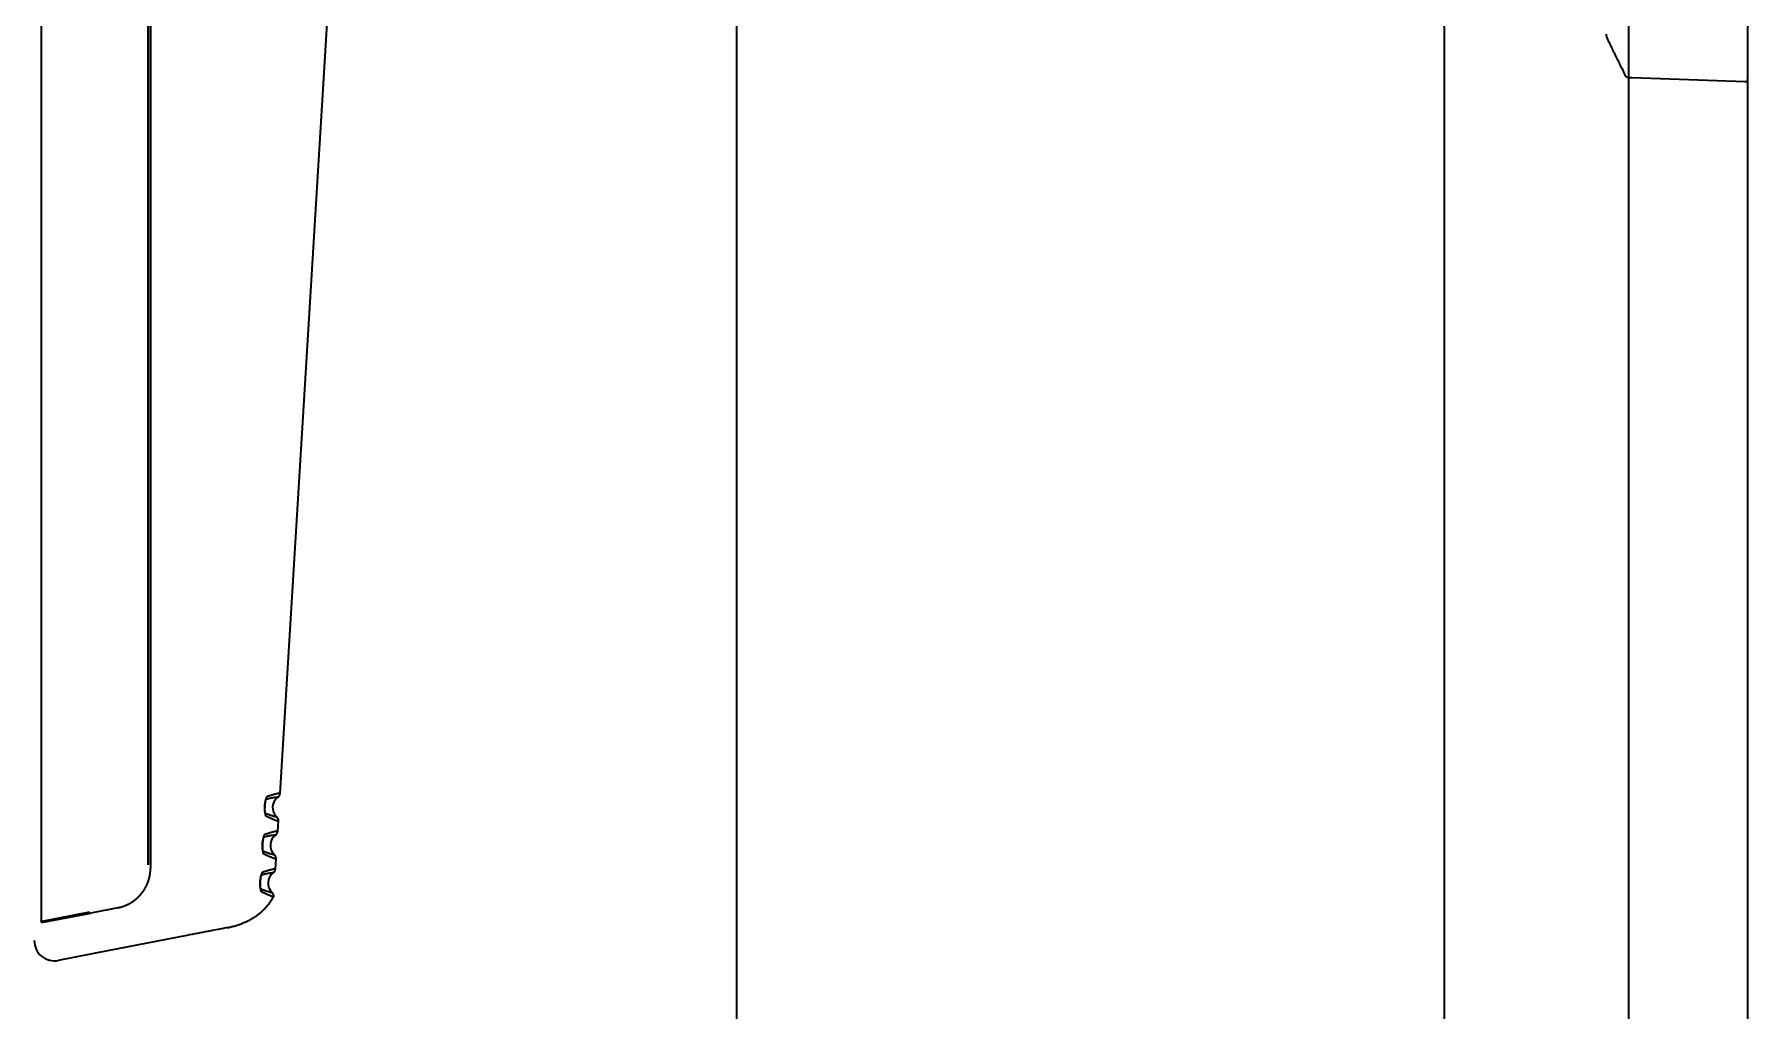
# Model space of a CAD drawing. Header units: inches. Extents: x 786 to 5593, y 691 to 5453.
# Drawn here: x 2058.7 to 2228.2, y 3226.7 to 3323.3 of the extents above; entities that cross this region are included whole.
import ezdxf

# ---------------------------------------------------------------- set-up
doc = ezdxf.new("R2010")
doc.units = ezdxf.units.IN
doc.layers.add('1', color=7, linetype='Continuous', true_color=0xffffff)

msp = doc.modelspace()

# ---------------------------------------------------------------- linework, layer by layer
at = {"layer": '1', "color": 7, "linetype": 'Continuous', "lineweight": 35}
for p, q in [((2128.22, 2811.65), (2128.22, 3926.16)), ((2198.22, 2811.65), (2198.22, 3926.16)), ((2228.22, 2767.25), (2228.22, 3912.86)), ((2216.42, 3881.66), (2216.42, 3221.73)), ((2059.42, 3235.52), (2059.42, 3411.22)), ((2069.97, 3405.51), (2069.97, 3241.09)), ((2069.99, 3405.51), (2069.99, 3241.09)), ((2070.22, 3405.25), (2070.22, 3240.78)), ((2083.04, 3248.17), (2088.64, 3339.83)), ((2227.96, 3318.58), (2216.8, 3318.97)), ((2082.81, 3244.43), (2082.87, 3245.45)), ((2082.58, 3240.68), (2082.64, 3241.71)), ((2064.2, 3236.42), (2059.31, 3235.45)), ((2059.45, 3235.39), (2064.31, 3236.33)), ((2066.98, 3236.85), (2064.31, 3236.33)), ((2073.82, 3234.11), (2065.96, 3232.58)), ((2065.96, 3232.58), (2061.1, 3231.64))]:
    msp.add_line(p, q, dxfattribs=at)
for centre, radius, start, end in [((2216.54, 3319.47), 0.5, 206.1336, 268), ((2227.97, 3318.83), 0.25, 268, 0), ((2083.55, 3246.77), 1.25, 125.4793, 227.4932), ((2083.32, 3243.03), 1.25, 125.4793, 227.4932), ((2083.09, 3239.29), 1.25, 125.4793, 227.4932), ((2060.72, 3233.6), 2, 180, 281)]:
    msp.add_arc(centre, radius, start, end, dxfattribs=at)
for points, degree in [([(2214.22, 3323.28), (2214.21, 3323.04), (2214.34, 3322.84)], 2), ([(2214.31, 3322.87), (2215.2, 3321.05), (2216.1, 3319.23)], 2), ([(2077.85, 3234.89), (2081.07, 3235.57), (2082.41, 3237.96)], 2), ([(2077.85, 3234.89), (2077.74, 3234.87), (2077.44, 3234.81), (2076.75, 3234.68), (2075.89, 3234.51), (2074.88, 3234.32), (2074.18, 3234.18), (2073.82, 3234.11)], 3)]:
    msp.add_open_spline(points, degree=degree, dxfattribs=at)
for points, knots in [([(2216.8, 3318.97), (2216.75, 3318.97), (2216.71, 3318.97), (2216.57, 3318.97), (2216.52, 3318.97), (2216.52, 3318.97)], [0, 0, 0, 0, 0.241525, 0.241525, 1, 1, 1, 1]), ([(2081.75, 3247.84), (2081.75, 3247.84), (2081.74, 3247.84), (2081.74, 3247.84), (2081.74, 3247.84), (2081.73, 3247.84), (2081.73, 3247.83), (2081.73, 3247.83), (2081.73, 3247.83), (2081.72, 3247.82), (2081.72, 3247.82), (2081.72, 3247.82), (2081.71, 3247.81), (2081.71, 3247.81), (2081.71, 3247.81), (2081.7, 3247.8), (2081.7, 3247.8), (2081.7, 3247.79), (2081.7, 3247.79), (2081.69, 3247.78), (2081.68, 3247.76), (2081.67, 3247.74), (2081.66, 3247.71), (2081.65, 3247.69), (2081.64, 3247.66), (2081.63, 3247.62), (2081.62, 3247.58), (2081.6, 3247.52), (2081.58, 3247.41), (2081.56, 3247.28), (2081.54, 3247.17), (2081.54, 3247.1), (2081.53, 3247.04), (2081.53, 3246.98), (2081.52, 3246.94), (2081.52, 3246.88), (2081.51, 3246.8), (2081.51, 3246.68), (2081.51, 3246.57), (2081.51, 3246.46), (2081.52, 3246.38), (2081.52, 3246.31), (2081.53, 3246.25), (2081.54, 3246.2), (2081.55, 3246.15), (2081.55, 3246.11), (2081.56, 3246.07), (2081.57, 3246.05), (2081.58, 3246.02), (2081.58, 3246.01), (2081.59, 3246), (2081.6, 3245.99), (2081.6, 3245.98), (2081.61, 3245.97), (2081.61, 3245.96), (2081.62, 3245.96), (2081.63, 3245.95), (2081.63, 3245.95), (2081.63, 3245.95)], [0, 0, 0, 0, 0.005436, 0.010843, 0.016224, 0.021579, 0.026909, 0.032217, 0.037502, 0.042767, 0.048013, 0.053239, 0.058449, 0.063642, 0.06882, 0.073984, 0.079134, 0.084272, 0.089399, 0.094515, 0.112726, 0.130866, 0.148959, 0.167029, 0.178431, 0.204469, 0.227274, 0.242355, 0.301657, 0.370744, 0.401155, 0.42821, 0.451917, 0.472287, 0.489333, 0.503063, 0.533121, 0.576902, 0.634503, 0.669215, 0.701872, 0.732439, 0.760898, 0.785344, 0.809729, 0.834074, 0.858412, 0.882789, 0.895773, 0.908459, 0.920854, 0.932966, 0.944802, 0.956368, 0.967667, 0.978705, 0.989482, 1, 1, 1, 1]), ([(2082.83, 3247.79), (2082.83, 3247.79), (2082.83, 3247.79), (2082.83, 3247.79), (2082.83, 3247.79), (2082.83, 3247.79), (2082.83, 3247.79), (2082.82, 3247.79), (2082.82, 3247.79), (2082.82, 3247.79), (2082.82, 3247.79), (2082.82, 3247.79), (2082.82, 3247.79), (2082.81, 3247.79), (2082.81, 3247.79), (2082.81, 3247.79), (2082.8, 3247.79), (2082.8, 3247.79), (2082.8, 3247.79), (2082.79, 3247.79), (2082.79, 3247.79), (2082.78, 3247.79), (2082.78, 3247.79), (2082.77, 3247.79), (2082.77, 3247.79), (2082.76, 3247.79), (2082.76, 3247.79), (2082.75, 3247.79), (2082.74, 3247.78), (2082.74, 3247.78), (2082.73, 3247.78), (2082.72, 3247.78), (2082.72, 3247.78), (2082.71, 3247.78), (2082.7, 3247.78), (2082.69, 3247.78), (2082.68, 3247.78), (2082.68, 3247.78), (2082.67, 3247.78), (2082.66, 3247.77), (2082.65, 3247.77), (2082.64, 3247.77), (2082.62, 3247.77), (2082.6, 3247.77), (2082.57, 3247.76), (2082.55, 3247.76), (2082.53, 3247.76), (2082.5, 3247.75), (2082.47, 3247.75), (2082.44, 3247.74), (2082.42, 3247.74), (2082.39, 3247.74), (2082.35, 3247.73), (2082.32, 3247.72), (2082.29, 3247.72), (2082.26, 3247.71), (2082.22, 3247.71), (2082.19, 3247.7), (2082.15, 3247.69), (2082.11, 3247.68), (2082.08, 3247.68), (2082.04, 3247.67), (2082, 3247.66), (2081.96, 3247.65), (2081.92, 3247.64), (2081.87, 3247.63), (2081.83, 3247.62), (2081.79, 3247.61), (2081.75, 3247.6), (2081.7, 3247.59), (2081.67, 3247.58), (2081.66, 3247.58)], [0, 0, 0, 0, 0.009914, 0.01984, 0.029779, 0.039731, 0.049695, 0.059673, 0.069662, 0.079665, 0.08968, 0.099708, 0.109748, 0.119802, 0.129868, 0.139946, 0.150037, 0.160141, 0.170258, 0.180387, 0.190529, 0.200683, 0.21085, 0.22103, 0.231222, 0.241427, 0.251645, 0.261875, 0.272118, 0.282373, 0.292641, 0.302922, 0.313215, 0.323521, 0.333839, 0.34417, 0.354514, 0.36487, 0.375239, 0.38562, 0.396014, 0.406421, 0.427901, 0.44931, 0.470645, 0.491909, 0.5131, 0.534218, 0.555264, 0.576238, 0.597139, 0.617967, 0.638724, 0.659408, 0.680019, 0.700558, 0.721025, 0.74142, 0.761743, 0.781993, 0.802171, 0.822277, 0.842311, 0.862274, 0.882164, 0.901982, 0.921729, 0.941404, 0.961008, 0.980539, 1, 1, 1, 1]), ([(2083.04, 3248.17), (2083.04, 3248.17), (2083.03, 3248.17), (2083.01, 3248.17), (2082.97, 3248.17), (2082.93, 3248.16), (2082.9, 3248.16), (2082.87, 3248.16), (2082.84, 3248.15), (2082.81, 3248.15), (2082.78, 3248.14), (2082.75, 3248.13), (2082.71, 3248.13), (2082.67, 3248.12), (2082.61, 3248.1), (2082.54, 3248.08), (2082.48, 3248.07), (2082.43, 3248.05), (2082.37, 3248.04), (2082.32, 3248.02), (2082.26, 3248), (2082.2, 3247.98), (2082.15, 3247.97), (2082.09, 3247.95), (2082.04, 3247.93), (2081.99, 3247.92), (2081.94, 3247.9), (2081.89, 3247.89), (2081.84, 3247.87), (2081.79, 3247.86), (2081.76, 3247.85), (2081.75, 3247.84)], [0, 0, 0, 0, 0.063616, 0.146789, 0.247998, 0.288909, 0.327071, 0.362475, 0.395117, 0.42499, 0.452091, 0.476419, 0.497971, 0.535514, 0.577254, 0.62319, 0.654872, 0.686334, 0.717576, 0.748599, 0.777126, 0.804516, 0.830769, 0.855887, 0.879872, 0.902723, 0.924442, 0.94503, 0.964485, 0.982809, 1, 1, 1, 1]), ([(2082.82, 3247.79), (2082.86, 3247.81), (2082.91, 3247.86), (2082.98, 3247.96), (2083.03, 3248.08), (2083.04, 3248.15), (2083.04, 3248.19)], [0, 0, 0, 0, 0.247554, 0.501069, 0.754118, 1, 1, 1, 1]), ([(2081.66, 3247.58), (2081.66, 3247.58), (2081.65, 3247.57), (2081.65, 3247.57), (2081.65, 3247.57), (2081.65, 3247.57), (2081.64, 3247.57), (2081.64, 3247.57), (2081.64, 3247.56), (2081.64, 3247.56), (2081.64, 3247.56), (2081.63, 3247.56), (2081.63, 3247.55), (2081.63, 3247.55), (2081.63, 3247.54), (2081.62, 3247.54), (2081.62, 3247.54), (2081.62, 3247.53), (2081.62, 3247.53), (2081.61, 3247.52), (2081.61, 3247.52), (2081.61, 3247.51), (2081.6, 3247.51), (2081.6, 3247.5), (2081.6, 3247.49), (2081.6, 3247.49), (2081.59, 3247.48), (2081.59, 3247.47), (2081.59, 3247.47), (2081.59, 3247.46), (2081.58, 3247.45), (2081.58, 3247.45), (2081.58, 3247.44), (2081.58, 3247.43), (2081.57, 3247.42), (2081.57, 3247.41), (2081.57, 3247.41), (2081.57, 3247.4), (2081.56, 3247.39), (2081.56, 3247.38), (2081.56, 3247.37), (2081.55, 3247.33), (2081.53, 3247.26), (2081.52, 3247.15), (2081.5, 3247.03), (2081.49, 3246.9), (2081.49, 3246.78), (2081.49, 3246.66), (2081.49, 3246.54), (2081.5, 3246.47), (2081.5, 3246.43), (2081.51, 3246.41), (2081.51, 3246.39), (2081.51, 3246.37), (2081.52, 3246.36), (2081.52, 3246.34), (2081.52, 3246.33), (2081.53, 3246.32), (2081.53, 3246.3), (2081.53, 3246.29), (2081.54, 3246.28), (2081.54, 3246.27), (2081.54, 3246.26), (2081.55, 3246.25), (2081.55, 3246.25), (2081.56, 3246.24), (2081.56, 3246.23), (2081.57, 3246.23), (2081.57, 3246.22), (2081.57, 3246.22), (2081.57, 3246.22)], [0, 0, 0, 0, 0.006014, 0.012012, 0.017995, 0.023965, 0.029923, 0.035871, 0.041809, 0.04774, 0.053663, 0.059582, 0.065497, 0.07141, 0.077322, 0.083234, 0.089148, 0.095065, 0.100986, 0.106913, 0.112847, 0.11879, 0.124742, 0.130704, 0.136679, 0.142667, 0.148669, 0.154687, 0.160722, 0.166774, 0.172846, 0.178937, 0.18505, 0.191185, 0.197343, 0.203525, 0.209732, 0.215965, 0.222225, 0.228513, 0.234831, 0.241177, 0.306172, 0.369923, 0.434708, 0.503216, 0.570835, 0.634921, 0.698038, 0.762347, 0.774764, 0.787076, 0.799289, 0.81141, 0.823447, 0.835409, 0.847303, 0.859138, 0.870923, 0.882667, 0.894379, 0.906069, 0.917747, 0.929423, 0.941106, 0.952808, 0.964538, 0.976307, 0.988124, 1, 1, 1, 1]), ([(2081.57, 3246.22), (2081.58, 3246.22), (2081.6, 3246.21), (2081.62, 3246.2), (2081.64, 3246.19), (2081.67, 3246.18), (2081.69, 3246.17), (2081.71, 3246.17), (2081.74, 3246.16), (2081.76, 3246.15), (2081.78, 3246.14), (2081.8, 3246.13), (2081.82, 3246.12), (2081.84, 3246.11), (2081.87, 3246.11), (2081.89, 3246.1), (2081.91, 3246.09), (2081.93, 3246.08), (2081.95, 3246.08), (2081.97, 3246.07), (2081.99, 3246.06), (2082.01, 3246.05), (2082.03, 3246.05), (2082.05, 3246.04), (2082.07, 3246.03), (2082.09, 3246.03), (2082.11, 3246.02), (2082.12, 3246.02), (2082.14, 3246.01), (2082.16, 3246), (2082.18, 3246), (2082.2, 3245.99), (2082.21, 3245.99), (2082.23, 3245.98), (2082.25, 3245.98), (2082.26, 3245.97), (2082.28, 3245.97), (2082.29, 3245.96), (2082.31, 3245.96), (2082.32, 3245.95), (2082.34, 3245.95), (2082.35, 3245.94), (2082.37, 3245.94), (2082.38, 3245.94), (2082.4, 3245.93), (2082.41, 3245.93), (2082.42, 3245.92), (2082.44, 3245.92), (2082.45, 3245.92), (2082.46, 3245.91), (2082.47, 3245.91), (2082.49, 3245.91), (2082.5, 3245.9), (2082.52, 3245.9), (2082.54, 3245.89), (2082.55, 3245.89), (2082.57, 3245.88), (2082.59, 3245.88), (2082.6, 3245.88), (2082.62, 3245.87), (2082.63, 3245.87), (2082.64, 3245.87), (2082.65, 3245.86), (2082.66, 3245.86), (2082.67, 3245.86), (2082.68, 3245.86), (2082.69, 3245.86), (2082.69, 3245.85), (2082.7, 3245.85), (2082.7, 3245.85), (2082.71, 3245.85), (2082.71, 3245.85), (2082.71, 3245.85), (2082.71, 3245.85), (2082.71, 3245.85)], [0, 0, 0, 0, 0.010633, 0.021283, 0.03195, 0.042635, 0.053337, 0.064056, 0.074792, 0.085546, 0.096317, 0.107105, 0.117911, 0.128734, 0.139574, 0.150432, 0.161307, 0.1722, 0.18311, 0.194037, 0.204982, 0.215944, 0.226924, 0.237921, 0.248936, 0.259968, 0.271017, 0.282084, 0.293169, 0.304271, 0.31539, 0.326527, 0.337681, 0.348853, 0.360042, 0.371249, 0.382473, 0.393715, 0.404975, 0.416252, 0.427546, 0.438858, 0.450187, 0.461534, 0.472899, 0.484281, 0.49568, 0.507097, 0.518532, 0.529984, 0.541453, 0.55294, 0.564445, 0.585465, 0.606457, 0.627421, 0.648358, 0.669267, 0.690148, 0.711001, 0.731826, 0.752623, 0.773392, 0.794134, 0.814847, 0.835532, 0.856189, 0.876818, 0.897419, 0.917992, 0.938536, 0.959052, 0.97954, 1, 1, 1, 1]), ([(2081.63, 3245.95), (2081.64, 3245.94), (2081.65, 3245.94), (2081.68, 3245.92), (2081.7, 3245.91), (2081.73, 3245.9), (2081.76, 3245.89), (2081.79, 3245.87), (2081.82, 3245.86), (2081.84, 3245.85), (2081.88, 3245.83), (2081.91, 3245.82), (2081.94, 3245.8), (2081.97, 3245.79), (2082, 3245.77), (2082.03, 3245.76), (2082.07, 3245.74), (2082.1, 3245.73), (2082.14, 3245.71), (2082.17, 3245.7), (2082.22, 3245.68), (2082.26, 3245.66), (2082.3, 3245.64), (2082.34, 3245.62), (2082.38, 3245.61), (2082.42, 3245.59), (2082.46, 3245.57), (2082.49, 3245.56), (2082.52, 3245.55), (2082.56, 3245.53), (2082.6, 3245.52), (2082.65, 3245.5), (2082.7, 3245.49), (2082.75, 3245.48), (2082.79, 3245.47), (2082.82, 3245.46), (2082.84, 3245.46), (2082.85, 3245.45), (2082.86, 3245.45), (2082.87, 3245.45), (2082.87, 3245.45), (2082.87, 3245.45), (2082.87, 3245.45), (2082.87, 3245.45)], [0, 0, 0, 0, 0.009664, 0.019825, 0.030484, 0.041639, 0.053291, 0.06544, 0.078086, 0.09123, 0.104871, 0.119008, 0.133643, 0.148775, 0.164403, 0.180528, 0.197148, 0.214265, 0.231877, 0.249984, 0.27514, 0.300204, 0.325175, 0.350052, 0.374834, 0.399349, 0.424084, 0.449039, 0.474212, 0.499602, 0.535236, 0.578001, 0.627884, 0.684879, 0.748984, 0.794417, 0.836578, 0.875469, 0.911095, 0.943458, 0.972557, 0.998392, 1, 1, 1, 1]), ([(2082.81, 3244.43), (2082.81, 3244.43), (2082.81, 3244.43), (2082.8, 3244.43), (2082.78, 3244.43), (2082.74, 3244.43), (2082.7, 3244.42), (2082.67, 3244.42), (2082.64, 3244.41), (2082.61, 3244.41), (2082.57, 3244.4), (2082.54, 3244.4), (2082.51, 3244.39), (2082.48, 3244.38), (2082.43, 3244.37), (2082.37, 3244.36), (2082.31, 3244.34), (2082.25, 3244.32), (2082.2, 3244.31), (2082.14, 3244.29), (2082.08, 3244.28), (2082.03, 3244.26), (2081.97, 3244.24), (2081.92, 3244.22), (2081.86, 3244.21), (2081.81, 3244.19), (2081.76, 3244.17), (2081.7, 3244.16), (2081.66, 3244.14), (2081.61, 3244.13), (2081.56, 3244.11), (2081.53, 3244.1), (2081.52, 3244.1)], [0, 0, 0, 0, 0.001602, 0.066958, 0.150086, 0.251008, 0.291907, 0.330029, 0.365374, 0.397941, 0.42773, 0.454736, 0.478959, 0.500395, 0.537842, 0.57943, 0.625165, 0.656698, 0.68802, 0.719127, 0.750018, 0.778456, 0.805755, 0.831912, 0.856927, 0.880798, 0.903526, 0.925109, 0.945548, 0.964843, 0.982993, 1, 1, 1, 1]), ([(2082.59, 3244.05), (2082.63, 3244.07), (2082.69, 3244.12), (2082.75, 3244.22), (2082.8, 3244.33), (2082.81, 3244.41), (2082.81, 3244.45)], [0, 0, 0, 0, 0.247554, 0.501069, 0.754118, 1, 1, 1, 1]), ([(2082.87, 3245.43), (2082.87, 3245.47), (2082.87, 3245.55), (2082.84, 3245.66), (2082.79, 3245.77), (2082.73, 3245.83), (2082.7, 3245.85)], [0, 0, 0, 0, 0.24588, 0.498929, 0.752444, 1, 1, 1, 1]), ([(2081.43, 3243.83), (2081.43, 3243.83), (2081.43, 3243.83), (2081.42, 3243.83), (2081.42, 3243.83), (2081.42, 3243.83), (2081.42, 3243.83), (2081.41, 3243.82), (2081.41, 3243.82), (2081.41, 3243.82), (2081.41, 3243.82), (2081.4, 3243.81), (2081.4, 3243.81), (2081.4, 3243.81), (2081.4, 3243.8), (2081.39, 3243.8), (2081.39, 3243.79), (2081.39, 3243.79), (2081.39, 3243.78), (2081.38, 3243.78), (2081.38, 3243.77), (2081.38, 3243.77), (2081.38, 3243.76), (2081.37, 3243.76), (2081.37, 3243.75), (2081.37, 3243.74), (2081.37, 3243.74), (2081.36, 3243.73), (2081.36, 3243.72), (2081.36, 3243.72), (2081.36, 3243.71), (2081.35, 3243.7), (2081.35, 3243.69), (2081.35, 3243.69), (2081.35, 3243.68), (2081.34, 3243.67), (2081.34, 3243.66), (2081.34, 3243.65), (2081.34, 3243.65), (2081.33, 3243.64), (2081.33, 3243.63), (2081.32, 3243.59), (2081.31, 3243.52), (2081.29, 3243.41), (2081.27, 3243.28), (2081.26, 3243.16), (2081.26, 3243.03), (2081.26, 3242.91), (2081.26, 3242.8), (2081.27, 3242.73), (2081.28, 3242.68), (2081.28, 3242.66), (2081.28, 3242.65), (2081.28, 3242.63), (2081.29, 3242.62), (2081.29, 3242.6), (2081.29, 3242.59), (2081.3, 3242.57), (2081.3, 3242.56), (2081.3, 3242.55), (2081.31, 3242.54), (2081.31, 3242.53), (2081.32, 3242.52), (2081.32, 3242.51), (2081.32, 3242.5), (2081.33, 3242.5), (2081.33, 3242.49), (2081.34, 3242.49), (2081.34, 3242.48), (2081.34, 3242.48), (2081.34, 3242.48)], [0, 0, 0, 0, 0.006014, 0.012012, 0.017995, 0.023965, 0.029923, 0.035871, 0.041809, 0.04774, 0.053663, 0.059582, 0.065497, 0.07141, 0.077322, 0.083234, 0.089148, 0.095065, 0.100986, 0.106913, 0.112847, 0.11879, 0.124742, 0.130704, 0.136679, 0.142667, 0.148669, 0.154687, 0.160722, 0.166774, 0.172846, 0.178937, 0.18505, 0.191185, 0.197343, 0.203525, 0.209732, 0.215965, 0.222225, 0.228513, 0.234831, 0.241177, 0.306172, 0.369923, 0.434708, 0.503216, 0.570835, 0.634921, 0.698038, 0.762347, 0.774764, 0.787076, 0.799289, 0.81141, 0.823447, 0.835409, 0.847303, 0.859138, 0.870923, 0.882667, 0.894379, 0.906069, 0.917747, 0.929423, 0.941106, 0.952808, 0.964538, 0.976307, 0.988124, 1, 1, 1, 1]), ([(2081.52, 3244.1), (2081.52, 3244.1), (2081.52, 3244.1), (2081.51, 3244.1), (2081.51, 3244.09), (2081.51, 3244.09), (2081.5, 3244.09), (2081.5, 3244.09), (2081.5, 3244.08), (2081.49, 3244.08), (2081.49, 3244.08), (2081.49, 3244.08), (2081.48, 3244.07), (2081.48, 3244.07), (2081.48, 3244.06), (2081.48, 3244.06), (2081.47, 3244.05), (2081.47, 3244.05), (2081.47, 3244.04), (2081.46, 3244.04), (2081.45, 3244.02), (2081.44, 3244), (2081.43, 3243.97), (2081.42, 3243.95), (2081.41, 3243.92), (2081.4, 3243.88), (2081.39, 3243.84), (2081.37, 3243.78), (2081.35, 3243.67), (2081.33, 3243.54), (2081.32, 3243.43), (2081.31, 3243.36), (2081.3, 3243.3), (2081.3, 3243.24), (2081.29, 3243.19), (2081.29, 3243.14), (2081.29, 3243.06), (2081.28, 3242.94), (2081.28, 3242.82), (2081.29, 3242.72), (2081.29, 3242.64), (2081.3, 3242.57), (2081.3, 3242.51), (2081.31, 3242.46), (2081.32, 3242.41), (2081.33, 3242.37), (2081.33, 3242.33), (2081.34, 3242.3), (2081.35, 3242.28), (2081.36, 3242.27), (2081.36, 3242.25), (2081.37, 3242.24), (2081.37, 3242.23), (2081.38, 3242.23), (2081.38, 3242.22), (2081.39, 3242.21), (2081.4, 3242.21), (2081.4, 3242.21), (2081.4, 3242.2)], [0, 0, 0, 0, 0.005436, 0.010843, 0.016224, 0.021579, 0.026909, 0.032217, 0.037502, 0.042767, 0.048013, 0.053239, 0.058449, 0.063642, 0.06882, 0.073984, 0.079134, 0.084272, 0.089399, 0.094515, 0.112726, 0.130866, 0.148959, 0.167029, 0.178431, 0.204469, 0.227274, 0.242355, 0.301657, 0.370744, 0.401155, 0.42821, 0.451917, 0.472287, 0.489333, 0.503063, 0.533121, 0.576902, 0.634503, 0.669215, 0.701872, 0.732439, 0.760898, 0.785344, 0.809729, 0.834074, 0.858412, 0.882789, 0.895773, 0.908459, 0.920854, 0.932966, 0.944802, 0.956368, 0.967667, 0.978705, 0.989482, 1, 1, 1, 1]), ([(2082.6, 3244.05), (2082.6, 3244.05), (2082.6, 3244.05), (2082.6, 3244.05), (2082.6, 3244.05), (2082.6, 3244.05), (2082.6, 3244.05), (2082.6, 3244.05), (2082.59, 3244.05), (2082.59, 3244.05), (2082.59, 3244.05), (2082.59, 3244.05), (2082.59, 3244.05), (2082.58, 3244.05), (2082.58, 3244.05), (2082.58, 3244.05), (2082.57, 3244.05), (2082.57, 3244.05), (2082.57, 3244.05), (2082.56, 3244.05), (2082.56, 3244.05), (2082.55, 3244.05), (2082.55, 3244.05), (2082.54, 3244.05), (2082.54, 3244.04), (2082.53, 3244.04), (2082.53, 3244.04), (2082.52, 3244.04), (2082.52, 3244.04), (2082.51, 3244.04), (2082.5, 3244.04), (2082.5, 3244.04), (2082.49, 3244.04), (2082.48, 3244.04), (2082.47, 3244.04), (2082.46, 3244.04), (2082.46, 3244.03), (2082.45, 3244.03), (2082.44, 3244.03), (2082.43, 3244.03), (2082.42, 3244.03), (2082.41, 3244.03), (2082.39, 3244.03), (2082.37, 3244.02), (2082.35, 3244.02), (2082.32, 3244.02), (2082.3, 3244.01), (2082.27, 3244.01), (2082.24, 3244.01), (2082.22, 3244), (2082.19, 3244), (2082.16, 3243.99), (2082.13, 3243.99), (2082.09, 3243.98), (2082.06, 3243.98), (2082.03, 3243.97), (2081.99, 3243.96), (2081.96, 3243.96), (2081.92, 3243.95), (2081.88, 3243.94), (2081.85, 3243.93), (2081.81, 3243.93), (2081.77, 3243.92), (2081.73, 3243.91), (2081.69, 3243.9), (2081.65, 3243.89), (2081.6, 3243.88), (2081.56, 3243.87), (2081.52, 3243.86), (2081.47, 3243.85), (2081.44, 3243.84), (2081.43, 3243.83)], [0, 0, 0, 0, 0.009915, 0.019843, 0.029783, 0.039737, 0.049702, 0.059681, 0.069672, 0.079675, 0.089691, 0.09972, 0.109762, 0.119816, 0.129882, 0.139961, 0.150053, 0.160158, 0.170275, 0.180404, 0.190546, 0.200701, 0.210868, 0.221048, 0.231241, 0.241446, 0.251663, 0.261894, 0.272136, 0.282391, 0.292659, 0.30294, 0.313232, 0.323538, 0.333856, 0.344186, 0.354529, 0.364885, 0.375253, 0.385633, 0.396026, 0.406432, 0.427893, 0.449284, 0.470603, 0.491852, 0.513029, 0.534135, 0.55517, 0.576133, 0.597026, 0.617848, 0.638598, 0.659278, 0.679887, 0.700424, 0.720891, 0.741286, 0.761611, 0.781865, 0.802048, 0.822161, 0.842203, 0.862174, 0.882074, 0.901904, 0.921664, 0.941353, 0.960972, 0.980521, 1, 1, 1, 1]), ([(2081.34, 3242.48), (2081.35, 3242.48), (2081.37, 3242.47), (2081.39, 3242.46), (2081.41, 3242.45), (2081.44, 3242.44), (2081.46, 3242.43), (2081.48, 3242.42), (2081.51, 3242.41), (2081.53, 3242.4), (2081.55, 3242.4), (2081.57, 3242.39), (2081.59, 3242.38), (2081.62, 3242.37), (2081.64, 3242.36), (2081.66, 3242.36), (2081.68, 3242.35), (2081.7, 3242.34), (2081.72, 3242.33), (2081.74, 3242.33), (2081.76, 3242.32), (2081.78, 3242.31), (2081.8, 3242.3), (2081.82, 3242.3), (2081.84, 3242.29), (2081.86, 3242.29), (2081.88, 3242.28), (2081.89, 3242.27), (2081.91, 3242.27), (2081.93, 3242.26), (2081.95, 3242.26), (2081.97, 3242.25), (2081.98, 3242.24), (2082, 3242.24), (2082.02, 3242.23), (2082.03, 3242.23), (2082.05, 3242.22), (2082.06, 3242.22), (2082.08, 3242.21), (2082.1, 3242.21), (2082.11, 3242.2), (2082.13, 3242.2), (2082.14, 3242.2), (2082.15, 3242.19), (2082.17, 3242.19), (2082.18, 3242.18), (2082.19, 3242.18), (2082.21, 3242.18), (2082.22, 3242.17), (2082.23, 3242.17), (2082.24, 3242.17), (2082.26, 3242.16), (2082.27, 3242.16), (2082.29, 3242.16), (2082.31, 3242.15), (2082.33, 3242.15), (2082.34, 3242.14), (2082.36, 3242.14), (2082.37, 3242.13), (2082.39, 3242.13), (2082.4, 3242.13), (2082.41, 3242.12), (2082.42, 3242.12), (2082.43, 3242.12), (2082.44, 3242.12), (2082.45, 3242.11), (2082.46, 3242.11), (2082.46, 3242.11), (2082.47, 3242.11), (2082.47, 3242.11), (2082.48, 3242.11), (2082.48, 3242.11), (2082.48, 3242.11), (2082.48, 3242.11), (2082.48, 3242.11)], [0, 0, 0, 0, 0.010623, 0.021263, 0.031921, 0.042596, 0.05329, 0.064001, 0.074729, 0.085476, 0.09624, 0.107021, 0.117821, 0.128638, 0.139473, 0.150326, 0.161197, 0.172085, 0.182992, 0.193916, 0.204858, 0.215817, 0.226795, 0.23779, 0.248804, 0.259835, 0.270884, 0.281951, 0.293035, 0.304138, 0.315259, 0.326397, 0.337553, 0.348727, 0.35992, 0.37113, 0.382357, 0.393603, 0.404867, 0.416149, 0.427448, 0.438766, 0.450101, 0.461454, 0.472826, 0.484215, 0.495622, 0.507047, 0.51849, 0.529951, 0.54143, 0.552926, 0.564441, 0.585467, 0.606465, 0.627434, 0.648375, 0.669288, 0.690172, 0.711027, 0.731855, 0.752653, 0.773423, 0.794165, 0.814877, 0.835562, 0.856217, 0.876844, 0.897442, 0.918011, 0.938552, 0.959063, 0.979546, 1, 1, 1, 1]), ([(2081.4, 3242.23), (2081.4, 3242.27), (2081.4, 3242.36), (2081.37, 3242.44), (2081.34, 3242.48)], [0, 0, 0, 0, 0.432011, 1, 1, 1, 1]), ([(2081.4, 3242.2), (2081.41, 3242.2), (2081.43, 3242.19), (2081.45, 3242.18), (2081.48, 3242.17), (2081.5, 3242.16), (2081.53, 3242.14), (2081.56, 3242.13), (2081.59, 3242.12), (2081.62, 3242.1), (2081.65, 3242.09), (2081.68, 3242.07), (2081.71, 3242.06), (2081.74, 3242.04), (2081.78, 3242.03), (2081.81, 3242.02), (2081.84, 3242), (2081.88, 3241.98), (2081.91, 3241.97), (2081.95, 3241.95), (2081.99, 3241.93), (2082.03, 3241.91), (2082.08, 3241.9), (2082.12, 3241.88), (2082.16, 3241.86), (2082.19, 3241.85), (2082.23, 3241.83), (2082.26, 3241.82), (2082.3, 3241.8), (2082.33, 3241.79), (2082.38, 3241.78), (2082.42, 3241.76), (2082.47, 3241.75), (2082.52, 3241.73), (2082.56, 3241.72), (2082.59, 3241.72), (2082.61, 3241.71), (2082.62, 3241.71), (2082.63, 3241.71), (2082.64, 3241.71), (2082.64, 3241.71), (2082.64, 3241.71), (2082.64, 3241.71)], [0, 0, 0, 0, 0.009776, 0.020045, 0.030807, 0.042062, 0.05381, 0.06605, 0.078784, 0.092011, 0.10573, 0.119942, 0.134648, 0.149847, 0.165539, 0.181725, 0.198405, 0.215579, 0.233249, 0.251413, 0.276691, 0.301871, 0.326953, 0.351937, 0.376823, 0.401401, 0.426212, 0.451256, 0.476534, 0.502044, 0.537862, 0.580782, 0.630794, 0.687881, 0.752015, 0.797607, 0.839875, 0.878828, 0.914472, 0.946815, 0.975861, 1, 1, 1, 1]), ([(2082.64, 3241.69), (2082.64, 3241.73), (2082.64, 3241.8), (2082.61, 3241.92), (2082.56, 3242.03), (2082.51, 3242.08), (2082.48, 3242.11)], [0, 0, 0, 0, 0.24588, 0.498929, 0.752444, 1, 1, 1, 1]), ([(2066.98, 3236.85), (2066.99, 3236.86), (2067.02, 3236.86), (2067.05, 3236.87), (2067.08, 3236.87), (2067.11, 3236.88), (2067.14, 3236.89), (2067.18, 3236.9), (2067.21, 3236.91), (2067.24, 3236.91), (2067.27, 3236.92), (2067.3, 3236.93), (2067.33, 3236.94), (2067.36, 3236.95), (2067.39, 3236.96), (2067.43, 3236.97), (2067.46, 3236.98), (2067.49, 3236.99), (2067.52, 3237), (2067.55, 3237.01), (2067.58, 3237.02), (2067.61, 3237.03), (2067.64, 3237.04), (2067.67, 3237.05), (2067.7, 3237.06), (2067.73, 3237.08), (2067.76, 3237.09), (2067.78, 3237.1), (2067.81, 3237.11), (2067.84, 3237.12), (2067.87, 3237.14), (2067.9, 3237.15), (2067.93, 3237.16), (2067.96, 3237.18), (2067.98, 3237.19), (2068.01, 3237.21), (2068.04, 3237.22), (2068.07, 3237.23), (2068.09, 3237.25), (2068.12, 3237.26), (2068.15, 3237.28), (2068.18, 3237.29), (2068.2, 3237.31), (2068.23, 3237.32), (2068.26, 3237.34), (2068.28, 3237.35), (2068.31, 3237.37), (2068.33, 3237.39), (2068.36, 3237.4), (2068.39, 3237.42), (2068.41, 3237.43), (2068.44, 3237.45), (2068.46, 3237.47), (2068.49, 3237.49), (2068.51, 3237.5), (2068.54, 3237.52), (2068.56, 3237.54), (2068.58, 3237.56), (2068.61, 3237.57), (2068.63, 3237.59), (2068.66, 3237.61), (2068.68, 3237.63), (2068.7, 3237.65), (2068.73, 3237.66), (2068.75, 3237.68), (2068.77, 3237.7), (2068.79, 3237.72), (2068.82, 3237.74), (2068.84, 3237.76), (2068.86, 3237.78), (2068.88, 3237.8), (2068.91, 3237.82), (2068.93, 3237.84), (2068.95, 3237.86), (2068.97, 3237.88), (2068.99, 3237.9), (2069.01, 3237.92), (2069.03, 3237.94), (2069.05, 3237.96), (2069.07, 3237.98), (2069.09, 3238), (2069.11, 3238.02), (2069.13, 3238.04), (2069.15, 3238.06), (2069.17, 3238.08), (2069.19, 3238.1), (2069.21, 3238.12), (2069.23, 3238.14), (2069.25, 3238.17), (2069.26, 3238.19), (2069.28, 3238.21), (2069.3, 3238.23), (2069.32, 3238.25), (2069.34, 3238.27), (2069.35, 3238.3), (2069.37, 3238.32), (2069.39, 3238.34), (2069.41, 3238.36), (2069.42, 3238.38), (2069.44, 3238.41), (2069.45, 3238.43), (2069.47, 3238.45), (2069.49, 3238.47), (2069.5, 3238.5), (2069.52, 3238.52), (2069.53, 3238.54), (2069.55, 3238.56), (2069.56, 3238.59), (2069.58, 3238.61), (2069.59, 3238.63), (2069.61, 3238.66), (2069.62, 3238.68), (2069.64, 3238.7), (2069.65, 3238.72), (2069.66, 3238.75), (2069.68, 3238.77), (2069.69, 3238.79), (2069.7, 3238.82), (2069.72, 3238.84), (2069.73, 3238.86), (2069.74, 3238.89), (2069.76, 3238.91), (2069.77, 3238.93), (2069.78, 3238.96), (2069.79, 3238.98), (2069.8, 3239), (2069.82, 3239.03), (2069.83, 3239.05), (2069.84, 3239.08), (2069.85, 3239.1), (2069.86, 3239.12), (2069.87, 3239.15), (2069.88, 3239.17), (2069.89, 3239.19), (2069.9, 3239.22), (2069.91, 3239.24), (2069.92, 3239.26), (2069.93, 3239.29), (2069.94, 3239.31), (2069.95, 3239.34), (2069.96, 3239.36), (2069.97, 3239.38), (2069.98, 3239.41), (2069.99, 3239.43), (2069.99, 3239.46), (2070, 3239.48), (2070.01, 3239.5), (2070.02, 3239.53), (2070.03, 3239.55), (2070.03, 3239.57), (2070.04, 3239.6), (2070.05, 3239.62), (2070.06, 3239.65), (2070.06, 3239.67), (2070.07, 3239.69), (2070.08, 3239.72), (2070.08, 3239.74), (2070.09, 3239.76), (2070.09, 3239.79), (2070.1, 3239.81), (2070.11, 3239.84), (2070.11, 3239.86), (2070.12, 3239.88), (2070.12, 3239.91), (2070.13, 3239.93), (2070.13, 3239.95), (2070.14, 3239.98), (2070.14, 3240), (2070.15, 3240.02), (2070.15, 3240.05), (2070.16, 3240.07), (2070.16, 3240.1), (2070.16, 3240.12), (2070.17, 3240.14), (2070.17, 3240.17), (2070.18, 3240.19), (2070.18, 3240.21), (2070.18, 3240.24), (2070.19, 3240.26), (2070.19, 3240.28), (2070.19, 3240.3), (2070.19, 3240.33), (2070.2, 3240.35), (2070.2, 3240.37), (2070.2, 3240.4), (2070.2, 3240.42), (2070.21, 3240.44), (2070.21, 3240.47), (2070.21, 3240.49), (2070.21, 3240.51), (2070.21, 3240.53), (2070.21, 3240.56), (2070.21, 3240.58), (2070.22, 3240.6), (2070.22, 3240.62), (2070.22, 3240.65), (2070.22, 3240.67), (2070.22, 3240.69), (2070.22, 3240.71), (2070.22, 3240.74), (2070.22, 3240.76), (2070.22, 3240.77), (2070.22, 3240.78)], [0, 0, 0, 0, 0.005975, 0.01194, 0.017896, 0.023841, 0.029777, 0.035703, 0.041619, 0.047525, 0.053422, 0.059309, 0.065186, 0.071053, 0.07691, 0.082758, 0.088595, 0.094423, 0.100242, 0.10605, 0.111848, 0.117637, 0.123416, 0.129185, 0.134945, 0.140694, 0.146434, 0.152164, 0.157884, 0.163594, 0.169295, 0.174985, 0.180666, 0.186337, 0.191999, 0.19765, 0.203292, 0.208924, 0.214546, 0.220158, 0.225761, 0.231353, 0.236936, 0.242509, 0.248073, 0.253626, 0.25917, 0.264704, 0.270228, 0.275742, 0.281247, 0.286741, 0.292226, 0.297701, 0.303166, 0.308622, 0.314068, 0.319504, 0.32493, 0.330346, 0.335752, 0.341149, 0.346536, 0.351913, 0.35728, 0.362638, 0.367986, 0.373323, 0.378651, 0.38397, 0.389278, 0.394577, 0.399866, 0.405145, 0.410414, 0.415674, 0.420923, 0.426163, 0.431393, 0.436614, 0.441824, 0.447025, 0.452216, 0.457397, 0.462568, 0.46773, 0.472881, 0.478023, 0.483155, 0.488278, 0.49339, 0.498493, 0.503586, 0.508669, 0.513742, 0.518806, 0.52386, 0.528904, 0.533938, 0.538962, 0.543977, 0.548981, 0.553976, 0.558961, 0.563937, 0.568902, 0.573858, 0.578804, 0.58374, 0.588667, 0.593583, 0.59849, 0.603387, 0.608274, 0.613152, 0.618019, 0.622877, 0.627725, 0.632563, 0.637392, 0.64221, 0.647019, 0.651818, 0.656607, 0.661387, 0.666156, 0.670916, 0.675666, 0.680407, 0.685137, 0.689858, 0.694569, 0.69927, 0.703961, 0.708643, 0.713314, 0.717976, 0.722628, 0.727271, 0.731903, 0.736526, 0.741139, 0.745742, 0.750335, 0.754919, 0.759493, 0.764057, 0.768611, 0.773155, 0.77769, 0.782215, 0.78673, 0.791235, 0.795731, 0.800216, 0.804692, 0.809158, 0.813614, 0.818061, 0.822498, 0.826925, 0.831342, 0.835749, 0.840147, 0.844534, 0.848912, 0.85328, 0.857639, 0.861987, 0.866326, 0.870655, 0.874974, 0.879284, 0.883584, 0.887873, 0.892154, 0.896424, 0.900684, 0.904935, 0.909176, 0.913407, 0.917628, 0.92184, 0.926042, 0.930234, 0.934416, 0.938588, 0.942751, 0.946904, 0.951047, 0.95518, 0.959303, 0.963417, 0.967521, 0.971615, 0.9757, 0.979774, 0.983839, 0.987894, 0.991939, 0.995974, 1, 1, 1, 1]), ([(2081.2, 3240.09), (2081.2, 3240.09), (2081.2, 3240.09), (2081.19, 3240.09), (2081.19, 3240.09), (2081.19, 3240.08), (2081.19, 3240.08), (2081.18, 3240.08), (2081.18, 3240.08), (2081.18, 3240.08), (2081.18, 3240.07), (2081.17, 3240.07), (2081.17, 3240.07), (2081.17, 3240.06), (2081.17, 3240.06), (2081.16, 3240.05), (2081.16, 3240.05), (2081.16, 3240.05), (2081.16, 3240.04), (2081.15, 3240.04), (2081.15, 3240.03), (2081.15, 3240.03), (2081.15, 3240.02), (2081.14, 3240.01), (2081.14, 3240.01), (2081.14, 3240), (2081.14, 3239.99), (2081.13, 3239.99), (2081.13, 3239.98), (2081.13, 3239.97), (2081.13, 3239.97), (2081.12, 3239.96), (2081.12, 3239.95), (2081.12, 3239.94), (2081.12, 3239.94), (2081.11, 3239.93), (2081.11, 3239.92), (2081.11, 3239.91), (2081.11, 3239.9), (2081.1, 3239.89), (2081.1, 3239.88), (2081.09, 3239.85), (2081.08, 3239.77), (2081.06, 3239.66), (2081.04, 3239.54), (2081.03, 3239.42), (2081.03, 3239.29), (2081.03, 3239.17), (2081.03, 3239.06), (2081.04, 3238.98), (2081.05, 3238.94), (2081.05, 3238.92), (2081.05, 3238.9), (2081.05, 3238.89), (2081.06, 3238.87), (2081.06, 3238.86), (2081.06, 3238.84), (2081.07, 3238.83), (2081.07, 3238.82), (2081.08, 3238.81), (2081.08, 3238.79), (2081.08, 3238.78), (2081.09, 3238.78), (2081.09, 3238.77), (2081.09, 3238.76), (2081.1, 3238.75), (2081.1, 3238.75), (2081.11, 3238.74), (2081.11, 3238.74), (2081.11, 3238.74), (2081.12, 3238.74)], [0, 0, 0, 0, 0.006014, 0.012012, 0.017995, 0.023965, 0.029923, 0.035871, 0.041809, 0.04774, 0.053663, 0.059582, 0.065497, 0.07141, 0.077322, 0.083234, 0.089148, 0.095065, 0.100986, 0.106913, 0.112847, 0.11879, 0.124742, 0.130704, 0.136679, 0.142667, 0.148669, 0.154687, 0.160722, 0.166774, 0.172846, 0.178937, 0.18505, 0.191185, 0.197343, 0.203525, 0.209732, 0.215965, 0.222225, 0.228513, 0.234831, 0.241177, 0.306172, 0.369923, 0.434708, 0.503216, 0.570835, 0.634921, 0.698038, 0.762347, 0.774764, 0.787076, 0.799289, 0.81141, 0.823447, 0.835409, 0.847303, 0.859138, 0.870923, 0.882667, 0.894379, 0.906069, 0.917747, 0.929423, 0.941106, 0.952808, 0.964538, 0.976307, 0.988124, 1, 1, 1, 1]), ([(2081.29, 3240.36), (2081.29, 3240.36), (2081.29, 3240.35), (2081.28, 3240.35), (2081.28, 3240.35), (2081.28, 3240.35), (2081.27, 3240.35), (2081.27, 3240.34), (2081.27, 3240.34), (2081.26, 3240.34), (2081.26, 3240.34), (2081.26, 3240.33), (2081.26, 3240.33), (2081.25, 3240.32), (2081.25, 3240.32), (2081.25, 3240.32), (2081.24, 3240.31), (2081.24, 3240.31), (2081.24, 3240.3), (2081.23, 3240.29), (2081.22, 3240.28), (2081.21, 3240.25), (2081.2, 3240.23), (2081.19, 3240.2), (2081.18, 3240.17), (2081.17, 3240.14), (2081.16, 3240.1), (2081.14, 3240.03), (2081.12, 3239.93), (2081.1, 3239.8), (2081.09, 3239.69), (2081.08, 3239.62), (2081.07, 3239.55), (2081.07, 3239.5), (2081.06, 3239.45), (2081.06, 3239.4), (2081.06, 3239.32), (2081.05, 3239.2), (2081.05, 3239.08), (2081.06, 3238.97), (2081.06, 3238.9), (2081.07, 3238.83), (2081.07, 3238.77), (2081.08, 3238.71), (2081.09, 3238.67), (2081.1, 3238.63), (2081.11, 3238.59), (2081.11, 3238.56), (2081.12, 3238.54), (2081.13, 3238.52), (2081.13, 3238.51), (2081.14, 3238.5), (2081.14, 3238.49), (2081.15, 3238.48), (2081.16, 3238.48), (2081.16, 3238.47), (2081.17, 3238.46), (2081.17, 3238.46), (2081.17, 3238.46)], [0, 0, 0, 0, 0.005436, 0.010843, 0.016224, 0.021579, 0.026909, 0.032217, 0.037502, 0.042767, 0.048013, 0.053239, 0.058449, 0.063642, 0.06882, 0.073984, 0.079134, 0.084272, 0.089399, 0.094515, 0.112726, 0.130866, 0.148959, 0.167029, 0.178431, 0.204469, 0.227274, 0.242355, 0.301657, 0.370744, 0.401155, 0.42821, 0.451917, 0.472287, 0.489333, 0.503063, 0.533121, 0.576902, 0.634503, 0.669215, 0.701872, 0.732439, 0.760898, 0.785344, 0.809729, 0.834074, 0.858412, 0.882789, 0.895773, 0.908459, 0.920854, 0.932966, 0.944802, 0.956368, 0.967667, 0.978705, 0.989482, 1, 1, 1, 1]), ([(2082.37, 3240.31), (2082.37, 3240.31), (2082.37, 3240.31), (2082.37, 3240.31), (2082.37, 3240.31), (2082.37, 3240.31), (2082.37, 3240.31), (2082.37, 3240.31), (2082.36, 3240.31), (2082.36, 3240.31), (2082.36, 3240.31), (2082.36, 3240.31), (2082.36, 3240.31), (2082.35, 3240.31), (2082.35, 3240.31), (2082.35, 3240.31), (2082.35, 3240.31), (2082.34, 3240.3), (2082.34, 3240.3), (2082.33, 3240.3), (2082.33, 3240.3), (2082.33, 3240.3), (2082.32, 3240.3), (2082.32, 3240.3), (2082.31, 3240.3), (2082.3, 3240.3), (2082.3, 3240.3), (2082.29, 3240.3), (2082.29, 3240.3), (2082.28, 3240.3), (2082.27, 3240.3), (2082.27, 3240.3), (2082.26, 3240.3), (2082.25, 3240.29), (2082.24, 3240.29), (2082.24, 3240.29), (2082.23, 3240.29), (2082.22, 3240.29), (2082.21, 3240.29), (2082.2, 3240.29), (2082.19, 3240.29), (2082.18, 3240.29), (2082.16, 3240.28), (2082.14, 3240.28), (2082.12, 3240.28), (2082.09, 3240.27), (2082.07, 3240.27), (2082.04, 3240.27), (2082.01, 3240.26), (2081.99, 3240.26), (2081.96, 3240.25), (2081.93, 3240.25), (2081.9, 3240.24), (2081.87, 3240.24), (2081.83, 3240.23), (2081.8, 3240.23), (2081.76, 3240.22), (2081.73, 3240.21), (2081.69, 3240.21), (2081.66, 3240.2), (2081.62, 3240.19), (2081.58, 3240.18), (2081.54, 3240.17), (2081.5, 3240.16), (2081.46, 3240.16), (2081.42, 3240.15), (2081.37, 3240.14), (2081.33, 3240.12), (2081.29, 3240.11), (2081.24, 3240.1), (2081.21, 3240.09), (2081.2, 3240.09)], [0, 0, 0, 0, 0.009915, 0.019843, 0.029783, 0.039737, 0.049702, 0.059681, 0.069672, 0.079675, 0.089691, 0.09972, 0.109762, 0.119816, 0.129882, 0.139961, 0.150053, 0.160158, 0.170275, 0.180404, 0.190546, 0.200701, 0.210868, 0.221048, 0.231241, 0.241446, 0.251663, 0.261894, 0.272136, 0.282391, 0.292659, 0.30294, 0.313232, 0.323538, 0.333856, 0.344186, 0.354529, 0.364885, 0.375253, 0.385633, 0.396026, 0.406432, 0.427893, 0.449284, 0.470603, 0.491852, 0.513029, 0.534135, 0.55517, 0.576133, 0.597026, 0.617848, 0.638598, 0.659278, 0.679887, 0.700424, 0.720891, 0.741286, 0.761611, 0.781865, 0.802048, 0.822161, 0.842203, 0.862174, 0.882074, 0.901904, 0.921664, 0.941353, 0.960972, 0.980521, 1, 1, 1, 1]), ([(2082.58, 3240.68), (2082.58, 3240.68), (2082.58, 3240.68), (2082.57, 3240.68), (2082.55, 3240.68), (2082.51, 3240.68), (2082.47, 3240.68), (2082.44, 3240.67), (2082.41, 3240.67), (2082.38, 3240.66), (2082.34, 3240.66), (2082.31, 3240.65), (2082.29, 3240.65), (2082.25, 3240.64), (2082.21, 3240.63), (2082.15, 3240.61), (2082.08, 3240.6), (2082.02, 3240.58), (2081.97, 3240.57), (2081.91, 3240.55), (2081.86, 3240.53), (2081.8, 3240.51), (2081.74, 3240.5), (2081.69, 3240.48), (2081.63, 3240.46), (2081.58, 3240.45), (2081.53, 3240.43), (2081.48, 3240.42), (2081.43, 3240.4), (2081.38, 3240.38), (2081.33, 3240.37), (2081.3, 3240.36), (2081.29, 3240.36)], [0, 0, 0, 0, 0.001602, 0.066958, 0.150086, 0.251008, 0.291907, 0.330029, 0.365374, 0.397941, 0.42773, 0.454736, 0.478959, 0.500395, 0.537842, 0.57943, 0.625165, 0.656698, 0.68802, 0.719127, 0.750018, 0.778456, 0.805755, 0.831912, 0.856927, 0.880798, 0.903526, 0.925109, 0.945548, 0.964843, 0.982993, 1, 1, 1, 1]), ([(2082.37, 3240.3), (2082.4, 3240.33), (2082.46, 3240.38), (2082.53, 3240.48), (2082.57, 3240.59), (2082.58, 3240.67), (2082.58, 3240.71)], [0, 0, 0, 0, 0.247554, 0.501069, 0.754118, 1, 1, 1, 1]), ([(2081.12, 3238.74), (2081.12, 3238.73), (2081.14, 3238.73), (2081.16, 3238.72), (2081.19, 3238.71), (2081.21, 3238.7), (2081.23, 3238.69), (2081.25, 3238.68), (2081.28, 3238.67), (2081.3, 3238.66), (2081.32, 3238.65), (2081.34, 3238.64), (2081.37, 3238.64), (2081.39, 3238.63), (2081.41, 3238.62), (2081.43, 3238.61), (2081.45, 3238.6), (2081.47, 3238.6), (2081.49, 3238.59), (2081.51, 3238.58), (2081.53, 3238.58), (2081.55, 3238.57), (2081.57, 3238.56), (2081.59, 3238.56), (2081.61, 3238.55), (2081.63, 3238.54), (2081.65, 3238.54), (2081.67, 3238.53), (2081.68, 3238.52), (2081.7, 3238.52), (2081.72, 3238.51), (2081.74, 3238.51), (2081.75, 3238.5), (2081.77, 3238.5), (2081.79, 3238.49), (2081.8, 3238.49), (2081.82, 3238.48), (2081.84, 3238.48), (2081.85, 3238.47), (2081.87, 3238.47), (2081.88, 3238.46), (2081.9, 3238.46), (2081.91, 3238.45), (2081.93, 3238.45), (2081.94, 3238.45), (2081.95, 3238.44), (2081.97, 3238.44), (2081.98, 3238.43), (2081.99, 3238.43), (2082, 3238.43), (2082.02, 3238.42), (2082.03, 3238.42), (2082.04, 3238.42), (2082.06, 3238.41), (2082.08, 3238.41), (2082.1, 3238.4), (2082.11, 3238.4), (2082.13, 3238.39), (2082.14, 3238.39), (2082.16, 3238.39), (2082.17, 3238.38), (2082.18, 3238.38), (2082.2, 3238.38), (2082.21, 3238.38), (2082.21, 3238.37), (2082.22, 3238.37), (2082.23, 3238.37), (2082.24, 3238.37), (2082.24, 3238.37), (2082.24, 3238.37), (2082.25, 3238.37), (2082.25, 3238.37), (2082.25, 3238.37), (2082.25, 3238.37), (2082.25, 3238.37)], [0, 0, 0, 0, 0.010623, 0.021263, 0.031921, 0.042596, 0.05329, 0.064001, 0.074729, 0.085476, 0.09624, 0.107021, 0.117821, 0.128638, 0.139473, 0.150326, 0.161197, 0.172085, 0.182992, 0.193916, 0.204858, 0.215817, 0.226795, 0.23779, 0.248804, 0.259835, 0.270884, 0.281951, 0.293035, 0.304138, 0.315259, 0.326397, 0.337553, 0.348727, 0.35992, 0.37113, 0.382357, 0.393603, 0.404867, 0.416149, 0.427448, 0.438766, 0.450101, 0.461454, 0.472826, 0.484215, 0.495622, 0.507047, 0.51849, 0.529951, 0.54143, 0.552926, 0.564441, 0.585467, 0.606465, 0.627434, 0.648375, 0.669288, 0.690172, 0.711027, 0.731855, 0.752653, 0.773423, 0.794165, 0.814877, 0.835562, 0.856217, 0.876844, 0.897442, 0.918011, 0.938552, 0.959063, 0.979546, 1, 1, 1, 1]), ([(2081.17, 3238.49), (2081.18, 3238.53), (2081.17, 3238.61), (2081.14, 3238.69), (2081.12, 3238.74)], [0, 0, 0, 0, 0.432011, 1, 1, 1, 1]), ([(2081.17, 3238.46), (2081.18, 3238.46), (2081.2, 3238.45), (2081.22, 3238.44), (2081.25, 3238.43), (2081.27, 3238.41), (2081.3, 3238.4), (2081.33, 3238.39), (2081.36, 3238.37), (2081.39, 3238.36), (2081.42, 3238.35), (2081.45, 3238.33), (2081.48, 3238.32), (2081.51, 3238.3), (2081.55, 3238.29), (2081.58, 3238.27), (2081.61, 3238.26), (2081.65, 3238.24), (2081.68, 3238.23), (2081.72, 3238.21), (2081.76, 3238.19), (2081.8, 3238.17), (2081.85, 3238.15), (2081.89, 3238.14), (2081.93, 3238.12), (2081.96, 3238.1), (2082, 3238.09), (2082.04, 3238.07), (2082.07, 3238.06), (2082.11, 3238.05), (2082.15, 3238.03), (2082.19, 3238.02), (2082.24, 3238), (2082.29, 3237.99), (2082.33, 3237.98), (2082.36, 3237.97), (2082.38, 3237.97), (2082.39, 3237.97), (2082.4, 3237.97), (2082.41, 3237.97), (2082.41, 3237.97), (2082.41, 3237.97), (2082.41, 3237.97)], [0, 0, 0, 0, 0.009776, 0.020045, 0.030807, 0.042062, 0.05381, 0.06605, 0.078784, 0.092011, 0.10573, 0.119942, 0.134648, 0.149847, 0.165539, 0.181725, 0.198405, 0.215579, 0.233249, 0.251413, 0.276691, 0.301871, 0.326953, 0.351937, 0.376823, 0.401401, 0.426212, 0.451256, 0.476534, 0.502044, 0.537862, 0.580782, 0.630794, 0.687881, 0.752015, 0.797607, 0.839875, 0.878828, 0.914472, 0.946815, 0.975861, 1, 1, 1, 1]), ([(2082.41, 3237.94), (2082.41, 3237.98), (2082.41, 3238.06), (2082.38, 3238.18), (2082.33, 3238.28), (2082.28, 3238.34), (2082.25, 3238.37)], [0, 0, 0, 0, 0.24588, 0.498929, 0.752444, 1, 1, 1, 1])]:
    msp.add_open_spline(points, degree=3, knots=knots, dxfattribs=at)

doc.saveas('drawing.dxf')
